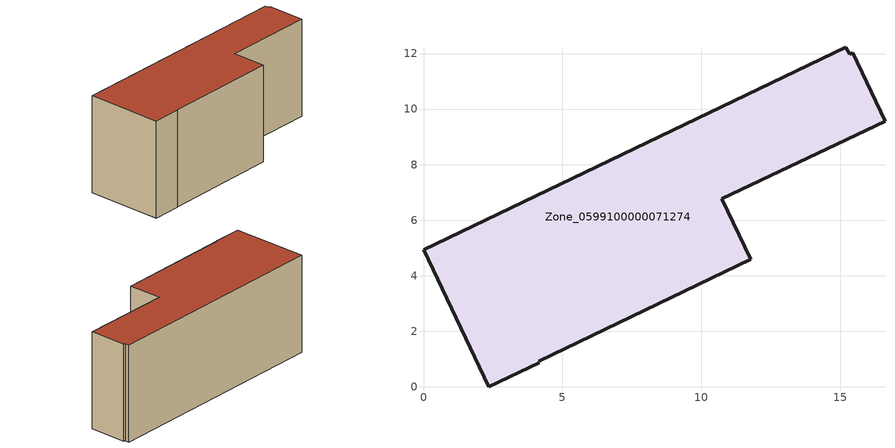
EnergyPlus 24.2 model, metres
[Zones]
Zone_0599100000071274
 floor ground (C_G): 0,4.93 15.2,12.23 15.35,11.97 15.46,12.02 16.62,9.57 10.74,6.77 11.78,4.59 4.15,0.92 4.17,0.87 2.35,0 z0
 wall outside (C_F): 2.35,0 4.17,0.87 4.15,0.92 11.78,4.59 10.74,6.77 16.62,9.57 15.46,12.02 15.35,11.97 15.2,12.23 0,4.93 2.35,0 z0:6.95
 roof outside (C_R): 15.2,12.23 0,4.93 2.35,0 4.17,0.87 4.15,0.92 11.78,4.59 10.74,6.77 16.62,9.57 15.46,12.02 15.35,11.97 z6.95
[BUILDING]
Pand.0599100000071274: North Axis=0; Terrain=City; Loads Convergence Tolerance Value=0.04; Temperature Convergence Tolerance Value=0.4; Solar Distribution=FullExterior; Maximum Number of Warmup Days=25; Minimum Number of Warmup Days=1
[Site:Location]
Rotterdam.The.Hague.AP_ZH_NLD Design_Conditions: Latitude=51.96; Longitude=4.45; Time Zone=1; Elevation=-4.5
[SITE:GROUNDTEMPERATURE:BUILDINGSURFACE]
18, 18, 18, 18, 18, 18, 18, 18, 18, 18, 18, 18
[MATERIAL] Thermal Absorptance=0.9; Solar Absorptance=0.7; Visible Absorptance=0.7
Name | Roughness | Thickness | Conductivity | Density | Specific Heat
G.TI.1975-1991 | MediumSmooth | 0.15 | 0.288461 | 540 | 1210
F.TI.1975-1991 | Rough | 0.3 | 0.230769 | 1920 | 840
R.TI.1975-1991 | MediumRough | 0.2 | 0.153846 | 1500 | 1000
[CONSTRUCTION]
C_G: G.TI.1975-1991
C_F: F.TI.1975-1991
C_R: R.TI.1975-1991
[ZONE]
Zone_0599100000071274: Type=1; Multiplier=1; Ceiling Height=Autocalculate; Volume=Autocalculate; Floor Area=autocalculate; Part of Total Floor Area=Yes
[ZONEINFILTRATION:DESIGNFLOWRATE]
Infil_Zone_0599100000071274: Zone or ZoneList or Space or SpaceList=Zone_0599100000071274; Schedule=AlwaysOn; Design Flow Rate Calculation Method=Flow/Area; Flow Rate per Floor Area=0.003; Constant Term Coefficient=1; Temperature Term Coefficient=0; Velocity Term Coefficient=0; Velocity Squared Term Coefficient=0
[HVACTEMPLATE:ZONE:IDEALLOADSAIRSYSTEM]
Zone_0599100000071274: Maximum Heating Supply Air Temperature=50; Minimum Cooling Supply Air Temperature=13; Maximum Heating Supply Air Humidity Ratio=0.0156; Minimum Cooling Supply Air Humidity Ratio=0.0077; Heating Limit=NoLimit; Cooling Limit=NoLimit; Dehumidification Control Type=ConstantSensibleHeatRatio; Cooling Sensible Heat Ratio=0.7; Dehumidification Setpoint=60; Humidification Control Type=None; Humidification Setpoint=30; Outdoor Air Method=None; Outdoor Air Flow Rate per Person=0.00944; Outdoor Air Flow Rate per Zone Floor Area=0; Outdoor Air Flow Rate per Zone=0; Demand Controlled Ventilation Type=None; Outdoor Air Economizer Type=NoEconomizer; Heat Recovery Type=None; Sensible Heat Recovery Effectiveness=0.7; Latent Heat Recovery Effectiveness=0.65
[ZONECONTROL:THERMOSTAT]
ThermostatControl_Zone_0599100000071274: Zone or ZoneList=Zone_0599100000071274; Control Type Schedule=DualSetpointControlType; Control 1=Thermostat_Zone_0599100000071274; Temperature Difference Between Cutout And Setpoint=0
[THERMOSTATSETPOINT:DUALSETPOINT]
Thermostat_Zone_0599100000071274: Heating Setpoint Temperature Schedule=HeatingSetpoint_Zone_0599100000071274; Cooling Setpoint Temperature Schedule=CoolingSetpoint_Zone_0599100000071274
[SCHEDULE:COMPACT]
HeatingSetpoint_Zone_0599100000071274: Through: 12/31, For: AllDays, Until: 24:00, 21
CoolingSetpoint_Zone_0599100000071274: Through: 12/31, For: AllDays, Until: 24:00, 24
DualSetpointControlType: Through: 12/31, For: AllDays, Until: 24:00, 4
AlwaysOn: Through: 12/31, For: AllDays, Until: 24:00, 1
